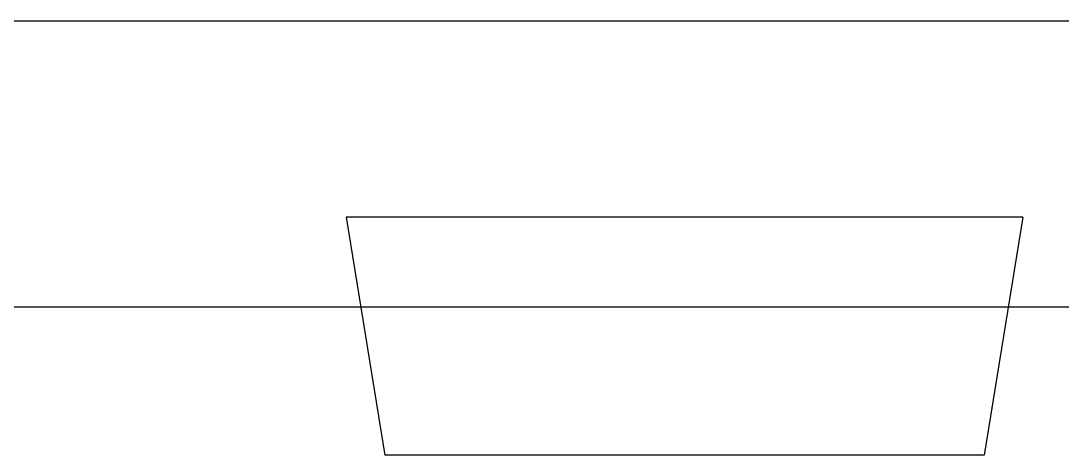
# Model space of a CAD drawing. Extents: x -13.9 to 0.5, y -16.8 to 31.2.
# Drawn here: x -12.015 to -10.163, y -13.945 to -13.172 of the extents above; entities that cross this region are included whole.
import ezdxf

# ---------------------------------------------------------------- set-up
doc = ezdxf.new("R2010")
doc.units = 0
doc.header["$MEASUREMENT"] = 0
doc.layers.get('0').update_dxf_attribs({"linetype": 'CONTINUOUS'})

msp = doc.modelspace()

# ---------------------------------------------------------------- linework, layer by layer
at = {"extrusion": (1, 0, -1.83697e-16)}
for p, q in [((-13.5238, -13.1724, 6.9852), (-8.1133, -13.1724, 6.9852)), ((-13.5238, -13.1724, 2.0337), (-8.1133, -13.1724, 2.0337)), ((-10.233, -13.5214, 6.1566), (-11.4366, -13.5214, 6.1566)), ((-11.4366, -13.5214, 6.1566), (-11.3677, -13.945, 5.9617)), ((-11.4366, -13.5214, 6.1566), (-11.4366, -13.5214, 2.7508)), ((-11.4366, -13.5214, 2.7508), (-11.3677, -13.945, 2.9457)), ((-10.233, -13.5214, 2.7508), (-11.4366, -13.5214, 2.7508)), ((-10.233, -13.5214, 6.1566), (-10.3018, -13.945, 5.9617)), ((-10.233, -13.5214, 2.7508), (-10.3018, -13.945, 2.9457)), ((-10.233, -13.5214, 6.1566), (-10.233, -13.5214, 2.7508)), ((-13.5238, -13.6813, 6.9852), (-8.1133, -13.6813, 6.9852)), ((-13.5238, -13.6813, 2.0337), (-8.1133, -13.6813, 2.0337)), ((-10.3018, -13.945, 5.9617), (-11.3677, -13.945, 5.9617)), ((-11.3677, -13.945, 5.9617), (-11.3677, -13.945, 2.9457)), ((-10.3018, -13.945, 2.9457), (-11.3677, -13.945, 2.9457)), ((-10.3018, -13.945, 5.9617), (-10.3018, -13.945, 2.9457))]:
    msp.add_line(p, q, dxfattribs=at)

doc.saveas('drawing.dxf')
